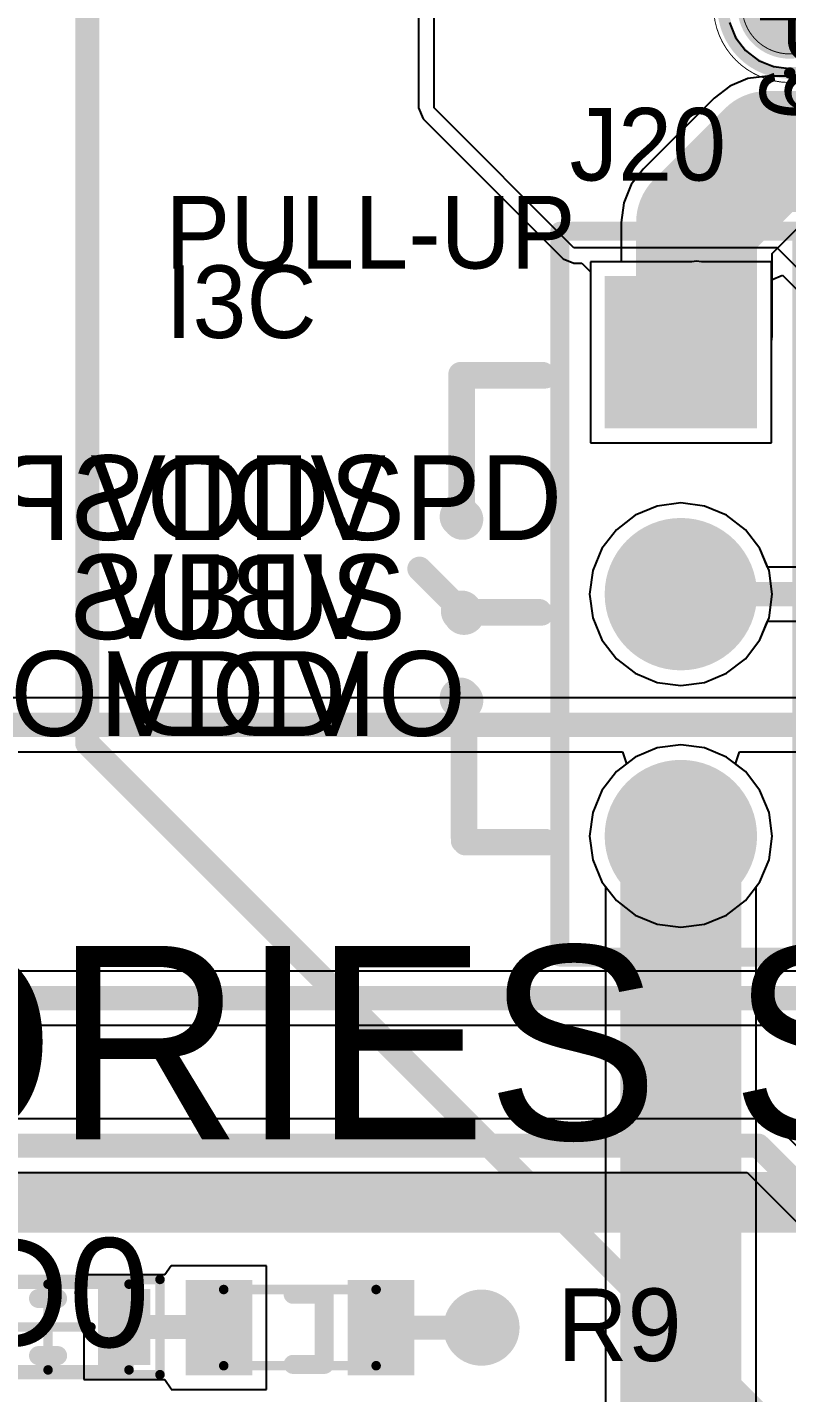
# Model space of a CAD drawing. Header units: millimetres. Extents: x 307 to 423, y 231 to 400.
# Drawn here: x 381.52 to 389.49, y 340.35 to 354.68 of the extents above; entities that cross this region are included whole.
import ezdxf

# ---------------------------------------------------------------- set-up
doc = ezdxf.new("R2010")
doc.units = ezdxf.units.MM
for name, color, linetype in [('BottomLayer', 5, 'Continuous'), ('BottomOverlay', 54, 'Continuous'), ('BottomSolder', 6, 'Continuous'), ('Mechanical14', 56, 'Continuous'), ('Mechanical15', 56, 'Continuous'), ('Mechanical16', 56, 'Continuous'), ('Mechanical8', 56, 'Continuous'), ('MidLayer1', 16, 'Continuous'), ('MidLayer2', 76, 'Continuous'), ('MultiLayer', 9, 'Continuous'), ('PadHoleLayer', 156, 'Continuous'), ('TopLayer', 1, 'Continuous'), ('TopOverlay', 2, 'Continuous'), ('TopPaste', 8, 'Continuous'), ('TopSolder', 216, 'Continuous'), ('ViaHoleLayer', 16, 'Continuous')]:
    doc.layers.add(name, color=color, linetype=linetype)

# ---------------------------------------------------------------- blocks, each defined once
blk = doc.blocks.new('TP_SMD_1MM_387')
at = {"layer": 'Mechanical14'}
for points, const_width in [([(0.5, 0, 1), (-0.5, 0, 1)], 0.01), ([(-0.502, 0, 1), (-0.497, 0, 1)], 0.005), ([(0.497, 0, 1), (0.502, 0, 1)], 0.005)]:
    blk.add_lwpolyline(points, format="xyb", close=True, dxfattribs=dict(at, const_width=const_width))
at = {"layer": 'Mechanical16'}
for points, const_width in [([(0.8, 0, 1), (-0.8, 0, 1)], 0.01), ([(-0.803, 0, 1), (-0.798, 0, 1)], 0.005), ([(0.798, 0, 1), (0.803, 0, 1)], 0.005)]:
    blk.add_lwpolyline(points, format="xyb", close=True, dxfattribs=dict(at, const_width=const_width))
at = {"layer": 'TopLayer', "const_width": 0.5}
blk.add_lwpolyline([(-0.25, 0, 1), (0.25, 0, 1)], format="xyb", close=True, dxfattribs=at)
at = {"layer": 'TopOverlay'}
for points, const_width in [([(0.7, 0, 1), (-0.7, 0, 1)], 0.12), ([(-0.73, 0, 1), (-0.67, 0, 1)], 0.06), ([(0.67, 0, 1), (0.73, 0, 1)], 0.06)]:
    blk.add_lwpolyline(points, format="xyb", close=True, dxfattribs=dict(at, const_width=const_width))
at = {"layer": 'TopSolder', "const_width": 0.55}
blk.add_lwpolyline([(-0.275, 0, 1), (0.275, 0, 1)], format="xyb", close=True, dxfattribs=at)
at = {"layer": 'Mechanical14'}
blk.add_text('TP9', height=0.75, rotation=180, dxfattribs=at).set_placement((0.643, 0.312))
blk = doc.blocks.new('HEADER_VERT_1X3_M_P2_54_397')
at = {"layer": 'BottomLayer', "const_width": 0.8}
for points in [[(2.14, 0, 1), (2.94, 0, 1)], [(4.68, 0, 1), (5.48, 0, 1)]]:
    blk.add_lwpolyline(points, format="xyb", close=True, dxfattribs=at)
at = {"layer": 'BottomLayer'}
blk.add_solid([(-0.8, -0.8), (0.8, -0.8), (-0.8, 0.8), (0.8, 0.8)], dxfattribs=at)
at = {"layer": 'BottomSolder', "const_width": 0.8}
for points in [[(2.14, 0, 1), (2.94, 0, 1)], [(4.68, 0, 1), (5.48, 0, 1)]]:
    blk.add_lwpolyline(points, format="xyb", close=True, dxfattribs=at)
at = {"layer": 'BottomSolder'}
blk.add_solid([(-0.8, -0.8), (0.8, -0.8), (-0.8, 0.8), (0.8, 0.8)], dxfattribs=at)
at = {"layer": 'MidLayer1', "const_width": 0.8}
for points in [[(2.14, 0, 1), (2.94, 0, 1)], [(4.68, 0, 1), (5.48, 0, 1)]]:
    blk.add_lwpolyline(points, format="xyb", close=True, dxfattribs=at)
at = {"layer": 'MidLayer1'}
blk.add_solid([(-0.8, -0.8), (0.8, -0.8), (-0.8, 0.8), (0.8, 0.8)], dxfattribs=at)
at = {"layer": 'MidLayer2', "const_width": 0.8}
for points in [[(2.14, 0, 1), (2.94, 0, 1)], [(4.68, 0, 1), (5.48, 0, 1)]]:
    blk.add_lwpolyline(points, format="xyb", close=True, dxfattribs=at)
at = {"layer": 'MidLayer2'}
blk.add_solid([(-0.8, -0.8), (0.8, -0.8), (-0.8, 0.8), (0.8, 0.8)], dxfattribs=at)
at = {"layer": 'MultiLayer', "const_width": 0.8}
for points in [[(2.14, 0, 1), (2.94, 0, 1)], [(4.68, 0, 1), (5.48, 0, 1)]]:
    blk.add_lwpolyline(points, format="xyb", close=True, dxfattribs=at)
at = {"layer": 'MultiLayer'}
blk.add_solid([(-0.8, -0.8), (0.8, -0.8), (-0.8, 0.8), (0.8, 0.8)], dxfattribs=at)
at = {"layer": 'PadHoleLayer', "const_width": 0.55}
for points in [[(-0.275, 0, 1), (0.275, 0, 1)], [(2.265, 0, 1), (2.815, 0, 1)], [(4.805, 0, 1), (5.355, 0, 1)]]:
    blk.add_lwpolyline(points, format="xyb", close=True, dxfattribs=at)
at = {"layer": 'TopLayer', "const_width": 0.8}
for points in [[(2.14, 0, 1), (2.94, 0, 1)], [(4.68, 0, 1), (5.48, 0, 1)]]:
    blk.add_lwpolyline(points, format="xyb", close=True, dxfattribs=at)
at = {"layer": 'TopLayer'}
blk.add_solid([(-0.8, -0.8), (0.8, -0.8), (-0.8, 0.8), (0.8, 0.8)], dxfattribs=at)
at = {"layer": 'TopOverlay', "const_width": 0.2}
for points in [[(-1.27, -1.27), (-1.27, 1.27)], [(6.35, 1.27), (-1.27, 1.27)], [(6.35, -1.27), (6.35, 1.27)], [(6.35, -1.27), (-1.27, -1.27)]]:
    blk.add_lwpolyline(points, dxfattribs=at)
at = {"layer": 'TopOverlay', "const_width": 0.1}
for points in [[(-1.32, 1.27, 1), (-1.22, 1.27, 1)], [(-1.32, 1.27, 1), (-1.22, 1.27, 1)], [(6.3, 1.27, 1), (6.4, 1.27, 1)], [(6.3, 1.27, 1), (6.4, 1.27, 1)], [(-1.32, -1.27, 1), (-1.22, -1.27, 1)], [(-1.32, -1.27, 1), (-1.22, -1.27, 1)], [(6.3, -1.27, 1), (6.4, -1.27, 1)], [(6.3, -1.27, 1), (6.4, -1.27, 1)]]:
    blk.add_lwpolyline(points, format="xyb", close=True, dxfattribs=at)
at = {"layer": 'TopSolder', "const_width": 0.8}
for points in [[(2.14, 0, 1), (2.94, 0, 1)], [(4.68, 0, 1), (5.48, 0, 1)]]:
    blk.add_lwpolyline(points, format="xyb", close=True, dxfattribs=at)
at = {"layer": 'TopSolder'}
blk.add_solid([(-0.8, -0.8), (0.8, -0.8), (-0.8, 0.8), (0.8, 0.8)], dxfattribs=at)
blk = doc.blocks.new('CC_NM_0603_488')
at = {"layer": 'Mechanical15', "const_width": 0.1}
for points in [[(-1.175, -0.5), (-1.175, 0.5)], [(-1.175, 0.5), (1.175, 0.5)], [(0, -0.45), (0, 0.45)], [(1.175, -0.5), (1.175, 0.5)], [(-0.45, 0), (0.45, 0)], [(-1.175, -0.5), (1.175, -0.5)]]:
    blk.add_lwpolyline(points, dxfattribs=at)
at = {"layer": 'Mechanical15', "const_width": 0.05}
for points in [[(-1.2, 0.5, 1), (-1.15, 0.5, 1)], [(-1.2, 0.5, 1), (-1.15, 0.5, 1)], [(-0.025, 0.45, 1), (0.025, 0.45, 1)], [(1.15, 0.5, 1), (1.2, 0.5, 1)], [(1.15, 0.5, 1), (1.2, 0.5, 1)], [(-0.475, 0, 1), (-0.425, 0, 1)], [(0.425, 0, 1), (0.475, 0, 1)], [(-0.025, -0.45, 1), (0.025, -0.45, 1)], [(-1.2, -0.5, 1), (-1.15, -0.5, 1)], [(-1.2, -0.5, 1), (-1.15, -0.5, 1)], [(1.15, -0.5, 1), (1.2, -0.5, 1)], [(1.15, -0.5, 1), (1.2, -0.5, 1)]]:
    blk.add_lwpolyline(points, format="xyb", close=True, dxfattribs=at)
at = {"layer": 'Mechanical8', "const_width": 0.1}
for points in [[(-0.85, -0.45), (-0.85, 0.45)], [(-0.85, 0.45), (0.85, 0.45)], [(0.85, -0.45), (0.85, 0.45)], [(-0.85, -0.45), (0.85, -0.45)]]:
    blk.add_lwpolyline(points, dxfattribs=at)
at = {"layer": 'Mechanical8', "const_width": 0.05}
for points in [[(-0.875, 0.45, 1), (-0.825, 0.45, 1)], [(-0.875, 0.45, 1), (-0.825, 0.45, 1)], [(0.825, 0.45, 1), (0.875, 0.45, 1)], [(0.825, 0.45, 1), (0.875, 0.45, 1)], [(-0.875, -0.45, 1), (-0.825, -0.45, 1)], [(-0.875, -0.45, 1), (-0.825, -0.45, 1)], [(0.825, -0.45, 1), (0.875, -0.45, 1)], [(0.825, -0.45, 1), (0.875, -0.45, 1)]]:
    blk.add_lwpolyline(points, format="xyb", close=True, dxfattribs=at)
at = {"layer": 'TopLayer'}
for points in [[(-0.525, -0.4), (-0.525, 0.4), (-1.075, -0.4), (-1.075, 0.4)], [(1.075, -0.4), (1.075, 0.4), (0.525, -0.4), (0.525, 0.4)]]:
    blk.add_solid(points, dxfattribs=at)
at = {"layer": 'TopOverlay', "const_width": 0.2}
for points in [[(-0.1, 0.3), (0.1, 0.3)], [(-0.1, -0.3), (0.1, -0.3)]]:
    blk.add_lwpolyline(points, dxfattribs=at)
at = {"layer": 'TopOverlay', "const_width": 0.1}
for points in [[(-0.15, 0.3, 1), (-0.05, 0.3, 1)], [(0.05, 0.3, 1), (0.15, 0.3, 1)], [(-0.15, -0.3, 1), (-0.05, -0.3, 1)], [(0.05, -0.3, 1), (0.15, -0.3, 1)]]:
    blk.add_lwpolyline(points, format="xyb", close=True, dxfattribs=at)
at = {"layer": 'TopPaste'}
for points in [[(-0.525, -0.4), (-0.525, 0.4), (-1.075, -0.4), (-1.075, 0.4)], [(1.075, -0.4), (1.075, 0.4), (0.525, -0.4), (0.525, 0.4)]]:
    blk.add_solid(points, dxfattribs=at)
at = {"layer": 'TopSolder'}
for points in [[(-0.525, -0.4), (-0.525, 0.4), (-1.075, -0.4), (-1.075, 0.4)], [(1.075, -0.4), (1.075, 0.4), (0.525, -0.4), (0.525, 0.4)]]:
    blk.add_solid(points, dxfattribs=at)
blk = doc.blocks.new('LED_0603_GREEN_496')
at = {"layer": 'Mechanical8', "const_width": 0.1}
for points in [[(-0.8, -0.4), (-0.8, 0.4)], [(-0.8, 0.4), (0.8, 0.4)], [(0.8, -0.4), (0.8, 0.4)], [(-0.8, -0.4), (0.8, -0.4)]]:
    blk.add_lwpolyline(points, dxfattribs=at)
at = {"layer": 'Mechanical8', "const_width": 0.05}
for points in [[(-0.825, 0.4, 1), (-0.775, 0.4, 1)], [(-0.825, 0.4, 1), (-0.775, 0.4, 1)], [(0.775, 0.4, 1), (0.825, 0.4, 1)], [(0.775, 0.4, 1), (0.825, 0.4, 1)], [(-0.825, -0.4, 1), (-0.775, -0.4, 1)], [(-0.825, -0.4, 1), (-0.775, -0.4, 1)], [(0.775, -0.4, 1), (0.825, -0.4, 1)], [(0.775, -0.4, 1), (0.825, -0.4, 1)]]:
    blk.add_lwpolyline(points, format="xyb", close=True, dxfattribs=at)
at = {"layer": 'TopLayer'}
for points in [[(-0.5, -0.5), (-0.5, 0.5), (-1.2, -0.5), (-1.2, 0.5)], [(1.2, -0.5), (1.2, 0.5), (0.5, -0.5), (0.5, 0.5)]]:
    blk.add_solid(points, dxfattribs=at)
at = {"layer": 'TopOverlay', "const_width": 0.2}
for points in [[(-0.071, 0.35), (0.256, 0.35)], [(0.256, -0.386), (0.256, 0.35)], [(-0.071, -0.386), (0.256, -0.386)]]:
    blk.add_lwpolyline(points, dxfattribs=at)
at = {"layer": 'TopOverlay', "const_width": 0.1}
for points in [[(-0.121, 0.35, 1), (-0.021, 0.35, 1)], [(0.206, 0.35, 1), (0.306, 0.35, 1)], [(0.206, 0.35, 1), (0.306, 0.35, 1)], [(-0.121, -0.386, 1), (-0.021, -0.386, 1)], [(0.206, -0.386, 1), (0.306, -0.386, 1)], [(0.206, -0.386, 1), (0.306, -0.386, 1)]]:
    blk.add_lwpolyline(points, format="xyb", close=True, dxfattribs=at)
at = {"layer": 'TopPaste'}
for points in [[(-0.5, -0.5), (-0.5, 0.5), (-1.2, -0.5), (-1.2, 0.5)], [(1.2, -0.5), (1.2, 0.5), (0.5, -0.5), (0.5, 0.5)]]:
    blk.add_solid(points, dxfattribs=at)
at = {"layer": 'TopSolder'}
for points in [[(-0.5, -0.5), (-0.5, 0.5), (-1.2, -0.5), (-1.2, 0.5)], [(1.2, -0.5), (1.2, 0.5), (0.5, -0.5), (0.5, 0.5)]]:
    blk.add_solid(points, dxfattribs=at)

msp = doc.modelspace()

# ---------------------------------------------------------------- linework, layer by layer
at = {"layer": 'BottomLayer'}
for p, q in [((388.493, 352.22), (387.429, 352.22)), ((387.429, 352.22), (387.429, 350.32)), ((388.544, 352.227), (388.493, 352.22)), ((388.596, 352.22), (388.544, 352.227)), ((389.329, 352.22), (388.596, 352.22)), ((389.329, 351.486), (389.329, 352.22)), ((389.336, 351.435), (389.329, 351.486)), ((389.329, 351.383), (389.336, 351.435)), ((389.329, 350.32), (389.329, 351.383)), ((387.429, 350.32), (389.329, 350.32)), ((388.131, 349.655), (387.9, 349.56)), ((388.379, 349.688), (388.131, 349.655)), ((388.627, 349.655), (388.379, 349.688)), ((388.858, 349.56), (388.627, 349.655)), ((387.9, 349.56), (387.702, 349.407)), ((389.057, 349.407), (388.858, 349.56)), ((387.702, 349.407), (387.549, 349.209)), ((389.209, 349.209), (389.057, 349.407)), ((387.549, 349.209), (387.454, 348.978)), ((389.305, 348.978), (389.209, 349.209)), ((387.454, 348.978), (387.421, 348.73)), ((389.337, 348.73), (389.305, 348.978)), ((387.421, 348.73), (387.454, 348.482)), ((389.305, 348.482), (389.337, 348.73)), ((387.454, 348.482), (387.549, 348.251)), ((389.209, 348.251), (389.305, 348.482)), ((387.549, 348.251), (387.702, 348.052)), ((389.057, 348.052), (389.209, 348.251)), ((387.702, 348.052), (387.9, 347.9)), ((388.858, 347.9), (389.057, 348.052)), ((387.9, 347.9), (388.131, 347.804)), ((388.131, 347.804), (388.379, 347.772)), ((388.379, 347.772), (388.627, 347.804)), ((388.627, 347.804), (388.858, 347.9)), ((390.767, 347.641), (375.542, 347.641)), ((375.425, 347.076), (387.765, 347.076)), ((387.765, 347.076), (387.808, 346.949)), ((388.951, 346.949), (388.994, 347.076)), ((388.994, 347.076), (390.65, 347.076)), ((387.808, 346.949), (387.702, 346.867)), ((389.057, 346.867), (388.951, 346.949)), ((387.702, 346.867), (387.549, 346.669)), ((389.209, 346.669), (389.057, 346.867)), ((387.549, 346.669), (387.454, 346.438)), ((389.305, 346.438), (389.209, 346.669)), ((387.454, 346.438), (387.421, 346.19)), ((389.337, 346.19), (389.305, 346.438)), ((387.421, 346.19), (387.454, 345.942)), ((389.305, 345.942), (389.337, 346.19)), ((387.454, 345.942), (387.549, 345.711)), ((389.209, 345.711), (389.305, 345.942)), ((387.549, 345.711), (387.702, 345.512)), ((389.057, 345.512), (389.209, 345.711)), ((387.702, 345.512), (387.9, 345.36)), ((388.858, 345.36), (389.057, 345.512)), ((387.9, 345.36), (388.131, 345.264)), ((388.627, 345.264), (388.858, 345.36)), ((388.131, 345.264), (388.379, 345.232)), ((388.379, 345.232), (388.627, 345.264)), ((390.777, 344.77), (359.914, 344.77)), ((362.243, 344.206), (390.894, 344.206)), ((389.192, 343.221), (362.205, 343.221)), ((389.3, 343.2), (389.192, 343.221)), ((389.192, 343.221), (389.192, 343.221)), ((389.392, 343.138), (389.3, 343.2)), ((395.056, 337.474), (389.392, 343.138)), ((370.927, 342.656), (389.075, 342.656)), ((389.075, 342.656), (394.574, 337.157))]:
    msp.add_line(p, q, dxfattribs=at)
for points, const_width in [([(388.379, 351.27), (388.544, 351.435)], 1.27), ([(375.425, 347.358), (390.767, 347.358)], 0.254), ([(359.695, 344.488), (390.894, 344.488)], 0.254), ([(354.927, 342.939), (389.192, 342.939)], 0.254), ([(389.192, 342.939), (394.856, 337.274)], 0.254)]:
    msp.add_lwpolyline(points, dxfattribs=dict(at, const_width=const_width))
for points, const_width in [([(388.227, 351.435, 1), (388.862, 351.435, 1)], 0.635), ([(388.062, 351.27, 1), (388.697, 351.27, 1)], 0.635), ([(389.128, 342.939, 1), (389.255, 342.939, 1)], 0.127), ([(389.128, 342.939, 1), (389.255, 342.939, 1)], 0.127), ([(386.086, 341.029, 1), (386.486, 341.029, 1)], 0.4)]:
    msp.add_lwpolyline(points, format="xyb", close=True, dxfattribs=dict(at, const_width=const_width))
at = {"layer": 'BottomOverlay', "const_width": 0.254}
for points in [[(386.066, 351.041), (386.93, 351.041)], [(386.066, 349.543), (386.066, 351.041)], [(385.634, 348.997), (386.015, 348.616)], [(386.015, 348.616), (386.041, 348.616)], [(386.041, 348.489), (386.041, 348.616)], [(386.041, 348.552), (386.893, 348.552)], [(386.091, 346.164), (386.091, 347.663)], [(386.091, 346.139), (386.955, 346.139)]]:
    msp.add_lwpolyline(points, dxfattribs=at)
at = {"layer": 'BottomOverlay'}
for points, const_width in [([(386.002, 351.041, 1), (386.129, 351.041, 1)], 0.127), ([(386.002, 351.041, 1), (386.129, 351.041, 1)], 0.127), ([(386.866, 351.041, 1), (386.993, 351.041, 1)], 0.127), ([(386.155, 349.543, 1), (385.972, 349.543, 1)], 0.25), ([(385.909, 349.543, 1), (386.034, 349.543, 1)], 0.125), ([(386.002, 349.543, 1), (386.129, 349.543, 1)], 0.127), ([(386.092, 349.543, 1), (386.217, 349.543, 1)], 0.125), ([(385.571, 348.997, 1), (385.698, 348.997, 1)], 0.127), ([(385.952, 348.616, 1), (386.079, 348.616, 1)], 0.127), ([(385.952, 348.616, 1), (386.079, 348.616, 1)], 0.127), ([(385.977, 348.616, 1), (386.104, 348.616, 1)], 0.127), ([(385.977, 348.616, 1), (386.104, 348.616, 1)], 0.127), ([(385.977, 348.552, 1), (386.104, 348.552, 1)], 0.127), ([(386.105, 348.565, 1), (386.23, 348.565, 1)], 0.125), ([(386.107, 348.548, 1), (386.232, 348.548, 1)], 0.125), ([(386.83, 348.552, 1), (386.957, 348.552, 1)], 0.127), ([(385.977, 348.489, 1), (386.104, 348.489, 1)], 0.127), ([(386.155, 347.638, 1), (385.972, 347.638, 1)], 0.25), ([(386.028, 347.663, 1), (386.155, 347.663, 1)], 0.127), ([(385.909, 347.638, 1), (386.034, 347.638, 1)], 0.125), ([(386.092, 347.638, 1), (386.217, 347.638, 1)], 0.125), ([(386.028, 346.164, 1), (386.155, 346.164, 1)], 0.127), ([(386.028, 346.139, 1), (386.155, 346.139, 1)], 0.127), ([(386.891, 346.139, 1), (387.018, 346.139, 1)], 0.127)]:
    msp.add_lwpolyline(points, format="xyb", close=True, dxfattribs=dict(at, const_width=const_width))
at = {"layer": 'BottomOverlay', "const_width": 0.25}
msp.add_lwpolyline([(386.169, 348.548, -21.565584), (386.168, 348.565)], format="xyb", dxfattribs=at)
at = {"layer": 'MidLayer1'}
for p, q in [((389.083, 354.143), (388.892, 354.064)), ((389.288, 354.17), (389.083, 354.143)), ((389.288, 354.17), (389.288, 354.17)), ((393.637, 354.17), (389.288, 354.17)), ((388.892, 354.064), (388.728, 353.938)), ((388.728, 353.938), (387.984, 353.194)), ((387.984, 353.194), (387.858, 353.03)), ((387.858, 353.03), (387.779, 352.839)), ((387.779, 352.839), (387.752, 352.634)), ((387.752, 352.634), (387.752, 352.22)), ((389.336, 352.306), (389.616, 352.586)), ((389.336, 351.435), (389.336, 352.306)), ((387.752, 352.22), (387.429, 352.22)), ((387.429, 352.22), (387.429, 350.32)), ((389.329, 351.383), (389.336, 351.435)), ((389.329, 350.32), (389.329, 351.383)), ((387.429, 350.32), (389.329, 350.32)), ((388.131, 349.655), (387.9, 349.56)), ((388.379, 349.688), (388.131, 349.655)), ((388.627, 349.655), (388.379, 349.688)), ((388.858, 349.56), (388.627, 349.655)), ((387.9, 349.56), (387.702, 349.407)), ((389.057, 349.407), (388.858, 349.56)), ((387.702, 349.407), (387.549, 349.209)), ((389.209, 349.209), (389.057, 349.407)), ((387.549, 349.209), (387.454, 348.978)), ((389.305, 348.978), (389.209, 349.209)), ((387.454, 348.978), (387.421, 348.73)), ((389.337, 348.73), (389.305, 348.978)), ((387.421, 348.73), (387.454, 348.482)), ((389.305, 348.482), (389.337, 348.73)), ((387.454, 348.482), (387.549, 348.251)), ((389.209, 348.251), (389.305, 348.482)), ((387.549, 348.251), (387.702, 348.052)), ((389.057, 348.052), (389.209, 348.251)), ((387.702, 348.052), (387.9, 347.9)), ((388.858, 347.9), (389.057, 348.052)), ((387.9, 347.9), (388.131, 347.804)), ((388.131, 347.804), (388.379, 347.772)), ((388.379, 347.772), (388.627, 347.804)), ((388.627, 347.804), (388.858, 347.9)), ((388.131, 347.115), (387.9, 347.02)), ((388.379, 347.148), (388.131, 347.115)), ((388.627, 347.115), (388.379, 347.148)), ((388.858, 347.02), (388.627, 347.115)), ((387.9, 347.02), (387.702, 346.867)), ((389.057, 346.867), (388.858, 347.02)), ((387.702, 346.867), (387.549, 346.669)), ((389.209, 346.669), (389.057, 346.867)), ((387.549, 346.669), (387.454, 346.438)), ((389.305, 346.438), (389.209, 346.669)), ((387.454, 346.438), (387.421, 346.19)), ((389.337, 346.19), (389.305, 346.438)), ((387.421, 346.19), (387.454, 345.942)), ((389.305, 345.942), (389.337, 346.19)), ((387.454, 345.942), (387.549, 345.711)), ((389.209, 345.711), (389.305, 345.942)), ((387.549, 345.711), (387.587, 345.661)), ((387.587, 345.661), (387.587, 329.81)), ((389.171, 345.661), (389.209, 345.711)), ((389.171, 329.482), (389.171, 345.661))]:
    msp.add_line(p, q, dxfattribs=at)
at = {"layer": 'MidLayer1', "const_width": 1.27}
for points in [[(388.544, 352.634), (389.288, 353.378)], [(389.288, 353.378), (393.637, 353.378)], [(388.544, 351.435), (388.544, 352.634)], [(388.379, 329.482), (388.379, 346.19)]]:
    msp.add_lwpolyline(points, dxfattribs=at)
at = {"layer": 'MidLayer1'}
for points, const_width in [([(388.971, 353.378, 1), (389.606, 353.378, 1)], 0.635), ([(388.971, 353.378, 1), (389.606, 353.378, 1)], 0.635), ([(388.227, 352.634, 1), (388.862, 352.634, 1)], 0.635), ([(388.227, 352.634, 1), (388.862, 352.634, 1)], 0.635), ([(388.227, 351.435, 1), (388.862, 351.435, 1)], 0.635), ([(388.062, 346.19, 1), (388.697, 346.19, 1)], 0.635), ([(386.086, 341.029, 1), (386.486, 341.029, 1)], 0.4)]:
    msp.add_lwpolyline(points, format="xyb", close=True, dxfattribs=dict(at, const_width=const_width))
at = {"layer": 'MidLayer2', "const_width": 0.254}
for points in [[(382.149, 347.162), (382.149, 361.651)], [(382.149, 347.162), (391.046, 338.265)]]:
    msp.add_lwpolyline(points, dxfattribs=at)
at = {"layer": 'MidLayer2'}
for points, const_width in [([(382.085, 347.162, 1), (382.212, 347.162, 1)], 0.127), ([(382.085, 347.162, 1), (382.212, 347.162, 1)], 0.127), ([(386.086, 341.029, 1), (386.486, 341.029, 1)], 0.4)]:
    msp.add_lwpolyline(points, format="xyb", close=True, dxfattribs=dict(at, const_width=const_width))
at = {"layer": 'MultiLayer', "const_width": 0.4}
msp.add_lwpolyline([(386.086, 341.029, 1), (386.486, 341.029, 1)], format="xyb", close=True, dxfattribs=at)
at = {"layer": 'TopLayer'}
for p, q in [((385.626, 357.95), (385.626, 353.835)), ((385.788, 353.835), (385.788, 357.95)), ((388.889, 354.732), (388.954, 354.574)), ((388.954, 354.574), (389.059, 354.438)), ((389.059, 354.438), (389.194, 354.334)), ((389.194, 354.334), (389.352, 354.269)), ((389.352, 354.269), (389.487, 354.251)), ((389.487, 354.251), (390.437, 353.302)), ((385.626, 353.835), (385.674, 353.72)), ((387.257, 352.366), (385.788, 353.835)), ((385.674, 353.72), (387.142, 352.252)), ((387.142, 352.252), (387.257, 352.204)), ((389.391, 352.366), (387.257, 352.366)), ((392.316, 349.441), (389.391, 352.366)), ((387.257, 352.204), (387.339, 352.204)), ((387.339, 352.204), (387.429, 352.114)), ((387.429, 352.114), (387.429, 350.32)), ((389.329, 352.032), (389.447, 352.081)), ((389.329, 350.32), (389.329, 352.032)), ((389.447, 352.081), (391.176, 350.352)), ((387.429, 350.32), (389.329, 350.32)), ((388.131, 349.655), (387.9, 349.56)), ((388.379, 349.688), (388.131, 349.655)), ((388.627, 349.655), (388.379, 349.688)), ((388.858, 349.56), (388.627, 349.655)), ((387.9, 349.56), (387.702, 349.407)), ((389.057, 349.407), (388.858, 349.56)), ((387.702, 349.407), (387.549, 349.209)), ((389.209, 349.209), (389.057, 349.407)), ((387.549, 349.209), (387.454, 348.978)), ((389.29, 349.012), (389.209, 349.209)), ((387.454, 348.978), (387.421, 348.73)), ((390.439, 349.012), (389.29, 349.012)), ((387.421, 348.73), (387.454, 348.482)), ((387.454, 348.482), (387.549, 348.251)), ((389.209, 348.251), (389.29, 348.447)), ((389.29, 348.447), (391.64, 348.447)), ((387.549, 348.251), (387.702, 348.052)), ((389.057, 348.052), (389.209, 348.251)), ((387.702, 348.052), (387.9, 347.9)), ((388.858, 347.9), (389.057, 348.052)), ((387.9, 347.9), (388.131, 347.804)), ((388.131, 347.804), (388.379, 347.772)), ((388.379, 347.772), (388.627, 347.804)), ((388.627, 347.804), (388.858, 347.9)), ((388.131, 347.115), (387.9, 347.02)), ((388.379, 347.148), (388.131, 347.115)), ((388.627, 347.115), (388.379, 347.148)), ((388.858, 347.02), (388.627, 347.115)), ((387.9, 347.02), (387.702, 346.867)), ((389.057, 346.867), (388.858, 347.02)), ((387.702, 346.867), (387.549, 346.669)), ((389.209, 346.669), (389.057, 346.867)), ((387.549, 346.669), (387.454, 346.438)), ((389.305, 346.438), (389.209, 346.669)), ((387.454, 346.438), (387.421, 346.19)), ((389.337, 346.19), (389.305, 346.438)), ((387.421, 346.19), (387.454, 345.942)), ((389.305, 345.942), (389.337, 346.19)), ((387.454, 345.942), (387.549, 345.711)), ((389.209, 345.711), (389.305, 345.942)), ((387.549, 345.711), (387.702, 345.512)), ((389.057, 345.512), (389.209, 345.711)), ((387.702, 345.512), (387.9, 345.36)), ((388.858, 345.36), (389.057, 345.512)), ((387.9, 345.36), (388.131, 345.264)), ((388.627, 345.264), (388.858, 345.36)), ((388.131, 345.264), (388.379, 345.232)), ((388.379, 345.232), (388.627, 345.264)), ((383.03, 341.679), (382.961, 341.585)), ((383.03, 341.679), (383.03, 341.679)), ((384.03, 341.679), (383.03, 341.679)), ((384.03, 340.379), (384.03, 341.679)), ((382.961, 341.585), (382.111, 341.585)), ((382.111, 341.585), (382.111, 340.485)), ((382.111, 340.485), (382.961, 340.485)), ((382.961, 340.485), (383.03, 340.386)), ((383.03, 340.386), (383.03, 340.379)), ((383.03, 340.379), (384.03, 340.379))]:
    msp.add_line(p, q, dxfattribs=at)
at = {"layer": 'TopLayer', "const_width": 0.254}
for points in [[(388.379, 348.73), (388.417, 348.768)], [(388.417, 348.73), (388.417, 348.768)], [(388.417, 348.73), (390.919, 348.73)], [(382.536, 341.035), (383.524, 341.035)], [(383.524, 341.035), (383.53, 341.029)], [(385.23, 341.029), (386.463, 341.029)]]:
    msp.add_lwpolyline(points, dxfattribs=at)
at = {"layer": 'TopLayer'}
for points, const_width in [([(388.316, 348.73, 1), (388.443, 348.73, 1)], 0.127), ([(388.354, 348.768, 1), (388.481, 348.768, 1)], 0.127), ([(388.354, 348.768, 1), (388.481, 348.768, 1)], 0.127), ([(388.354, 348.73, 1), (388.481, 348.73, 1)], 0.127), ([(388.354, 348.73, 1), (388.481, 348.73, 1)], 0.127), ([(386.086, 341.029, 1), (386.486, 341.029, 1)], 0.4), ([(382.473, 341.035, 1), (382.6, 341.035, 1)], 0.127), ([(383.46, 341.035, 1), (383.587, 341.035, 1)], 0.127), ([(383.46, 341.035, 1), (383.587, 341.035, 1)], 0.127), ([(383.466, 341.029, 1), (383.593, 341.029, 1)], 0.127), ([(385.166, 341.029, 1), (385.293, 341.029, 1)], 0.127), ([(386.4, 341.029, 1), (386.527, 341.029, 1)], 0.127)]:
    msp.add_lwpolyline(points, format="xyb", close=True, dxfattribs=dict(at, const_width=const_width))
at = {"layer": 'TopOverlay'}
for points, const_width in [([(386.091, 351.016), (386.955, 351.016)], 0.254), ([(386.091, 349.517), (386.091, 351.016)], 0.254), ([(385.66, 348.971), (386.041, 348.59)], 0.254), ([(386.041, 348.59), (386.066, 348.59)], 0.254), ([(386.066, 348.463), (386.066, 348.59)], 0.254), ([(386.066, 348.527), (386.919, 348.527)], 0.254), ([(386.117, 346.139), (386.117, 347.638)], 0.254), ([(386.117, 346.114), (386.98, 346.114)], 0.254), ([(376.045, 342.345), (393.548, 342.345)], 0.635)]:
    msp.add_lwpolyline(points, dxfattribs=dict(at, const_width=const_width))
for points, const_width in [([(386.028, 351.016, 1), (386.155, 351.016, 1)], 0.127), ([(386.028, 351.016, 1), (386.155, 351.016, 1)], 0.127), ([(386.891, 351.016, 1), (387.018, 351.016, 1)], 0.127), ([(386.18, 349.517, 1), (385.997, 349.517, 1)], 0.25), ([(385.935, 349.517, 1), (386.06, 349.517, 1)], 0.125), ([(386.028, 349.517, 1), (386.155, 349.517, 1)], 0.127), ([(386.118, 349.517, 1), (386.243, 349.517, 1)], 0.125), ([(385.596, 348.971, 1), (385.723, 348.971, 1)], 0.127), ([(385.977, 348.59, 1), (386.104, 348.59, 1)], 0.127), ([(385.977, 348.59, 1), (386.104, 348.59, 1)], 0.127), ([(386.002, 348.59, 1), (386.129, 348.59, 1)], 0.127), ([(386.002, 348.59, 1), (386.129, 348.59, 1)], 0.127), ([(386.002, 348.527, 1), (386.129, 348.527, 1)], 0.127), ([(386.13, 348.539, 1), (386.255, 348.539, 1)], 0.125), ([(386.855, 348.527, 1), (386.982, 348.527, 1)], 0.127), ([(386.002, 348.463, 1), (386.129, 348.463, 1)], 0.127), ([(386.132, 348.522, 1), (386.257, 348.522, 1)], 0.125), ([(386.18, 347.612, 1), (385.997, 347.612, 1)], 0.25), ([(385.935, 347.612, 1), (386.06, 347.612, 1)], 0.125), ([(386.053, 347.638, 1), (386.18, 347.638, 1)], 0.127), ([(386.118, 347.612, 1), (386.243, 347.612, 1)], 0.125), ([(386.053, 346.139, 1), (386.18, 346.139, 1)], 0.127), ([(386.053, 346.114, 1), (386.18, 346.114, 1)], 0.127), ([(386.917, 346.114, 1), (387.044, 346.114, 1)], 0.127)]:
    msp.add_lwpolyline(points, format="xyb", close=True, dxfattribs=dict(at, const_width=const_width))
at = {"layer": 'TopOverlay', "const_width": 0.25}
msp.add_lwpolyline([(386.195, 348.522, -21.565584), (386.193, 348.539)], format="xyb", dxfattribs=at)
at = {"layer": 'ViaHoleLayer', "const_width": 0.225}
msp.add_lwpolyline([(386.173, 341.029, 1), (386.398, 341.029, 1)], format="xyb", close=True, dxfattribs=at)

# ---------------------------------------------------------------- block references
for name, p, rotation in [('TP_SMD_1MM_387', (389.522, 354.902), 90), ('HEADER_VERT_1X3_M_P2_54_397', (388.379, 351.27), 270)]:
    msp.add_blockref(name, p, dxfattribs=dict(rotation=rotation))
for name, p in [('CC_NM_0603_488', (381.736, 341.035)), ('LED_0603_GREEN_496', (384.38, 341.029))]:
    msp.add_blockref(name, p)

# ---------------------------------------------------------------- texts
at = {"layer": 'BottomOverlay', "text_generation_flag": 2}
for s, p in [('VDDSPD', (385.282, 349.299)), ('VBUS', (385.206, 348.258)), ('VDDIO', (385.104, 347.242))]:
    msp.add_text(s, height=0.889, rotation=360, dxfattribs=at).set_placement(p)
at = {"layer": 'TopOverlay'}
for s, p in [('J20', (387.211, 353.073)), ('R9', (387.084, 340.678))]:
    msp.add_text(s, height=0.762, dxfattribs=at).set_placement(p)
for s, height, p in [('PULL-UP', 0.762, (382.969, 352.149)), ('I3C', 0.762, (382.969, 351.42)), ('VDDSPD', 0.889, (382.18, 349.299)), ('VBUS', 0.889, (382.256, 348.258)), ('VDDIO', 0.889, (382.358, 347.242)), ('DDR5 MEMORIES SIGNALS', 2.032, (365.202, 343.005)), ('PWR_GD0', 1.143, (375.245, 340.825))]:
    msp.add_text(s, height=height, rotation=360, dxfattribs=at).set_placement(p)

doc.saveas('drawing.dxf')
